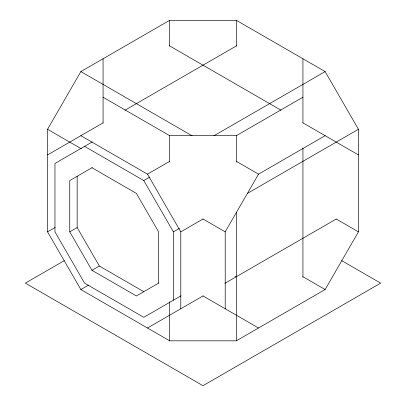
<?xml version="1.0" encoding="UTF-8"?>
<svg xmlns="http://www.w3.org/2000/svg" width="406" height="406" viewBox="0 0 406 406"><rect width="100%" height="100%" fill="white"/><g stroke="black" fill="none" stroke-linecap="round" stroke-linejoin="round"><path stroke-width="0.61" d="M47.553 129.281L80.865 71.583L169.688 20.3L236.312 20.3L325.135 71.583L358.447 129.281L358.447 231.846L325.135 289.544L236.312 340.827L169.688 340.827L80.865 289.544L47.553 231.846L47.553 129.281L81.296 148.763M225.208 308.773L225.208 231.846L258.515 174.154L325.135 135.69M47.553 154.919L103.18 122.805M124.952 110.234L236.744 45.69M92.238 141.943L54.957 163.466L54.957 231.846L84.565 283.134L143.78 317.319L181.066 295.796M92.329 167.531L69.761 180.563L69.761 231.846L91.964 270.31L136.38 295.954L158.949 282.921M47.553 231.846L55.17 227.446M80.865 135.69L147.485 174.154L169.799 161.268M213.921 135.792L325.135 71.583M84.565 146.373L143.78 180.563L149.814 177.082M69.761 231.846L77.16 227.573L77.16 176.29M103.068 97.227L169.688 135.69L236.312 135.69L302.932 97.227M64.275 260.657L25.345 283.134L203 385.7L380.655 283.134L341.725 260.657M91.964 270.31L99.368 266.037L143.78 291.681M173.392 300.227L173.392 231.846L179.422 228.365M80.865 289.544L88.483 285.144M180.792 308.773L180.792 231.846L203.107 218.961M247.234 193.489L358.447 129.281M147.485 328.007L203.107 295.888M224.878 283.322L336.132 219.088M235.054 276.719L236.312 276.719M169.256 45.69L281.048 110.234M302.82 122.805L358.447 154.919M80.865 71.583L192.079 135.792M236.201 161.268L258.515 174.154M336.132 218.966L358.447 231.846M202.893 218.961L225.208 231.846M302.82 276.659L325.135 289.544M91.964 167.744L136.38 193.383L158.589 231.846L158.589 283.129M202.893 295.888L258.515 328.007M147.485 174.154L180.792 231.846M143.78 180.563L173.392 231.846M77.16 227.573L99.368 266.037M302.932 58.763L302.932 122.993M302.932 148.134L302.932 277.222M236.312 20.3L236.312 46.066M236.312 135.69L236.312 162.085M236.312 212.404L236.312 340.827M169.688 20.3L169.688 46.066M169.688 135.69L169.688 162.085M169.688 301.861L169.688 340.827M103.068 58.763L103.068 122.993"/></g></svg>
